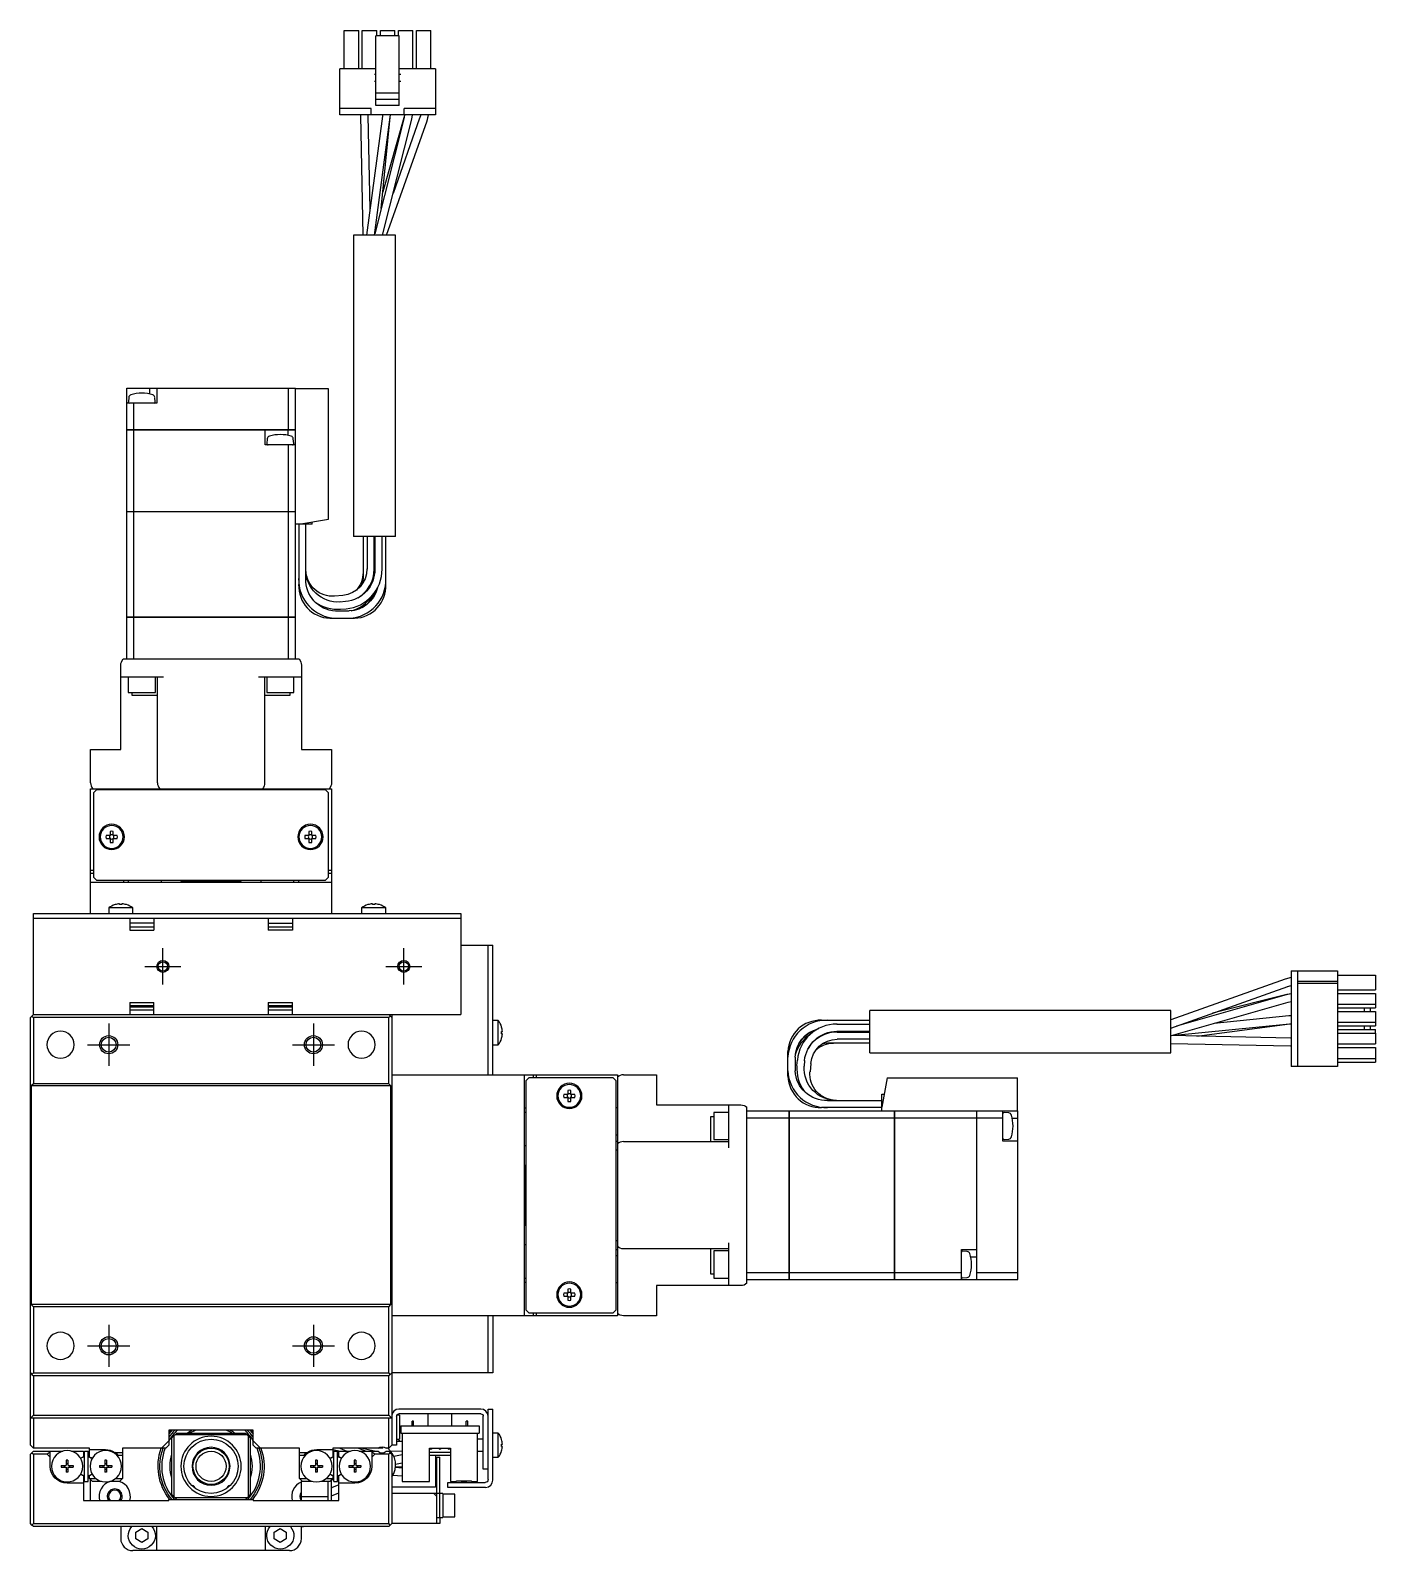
# Model space of a CAD drawing. Extents: x 0 to 1157, y -8 to 938.
# Drawn here: x 933.9 to 1157.3, y 346.3 to 598.7 of the extents above; entities that cross this region are included whole.
import ezdxf

# ---------------------------------------------------------------- set-up
doc = ezdxf.new("R2010")
doc.units = 0
doc.header["$LTSCALE"] = 0.5
doc.linetypes.add('CENTER', pattern=[50.8, 31.75, -6.35, 6.35, -6.35])
for name, color, linetype in [('MSM_CENTER', 1, 'CENTER'), ('MSM_CONTINUOUS', 7, 'CONTINUOUS'), ('MSM_NARROW', 5, 'CONTINUOUS')]:
    doc.layers.add(name, color=color, linetype=linetype)

msp = doc.modelspace()

# ---------------------------------------------------------------- linework, layer by layer
at = {"layer": 'MSM_CENTER'}
for p, q in [((955.92, 440.3), (955.92, 446.3)), ((995.92, 440.3), (995.92, 446.3)), ((952.92, 443.3), (958.92, 443.3)), ((992.92, 443.3), (998.92, 443.3)), ((946.92, 433.8), (946.92, 426.8)), ((980.92, 433.8), (980.92, 426.8)), ((943.42, 430.3), (950.42, 430.3)), ((977.42, 430.3), (984.42, 430.3)), ((946.92, 383.8), (946.92, 376.8)), ((980.92, 383.8), (980.92, 376.8)), ((943.42, 380.3), (950.42, 380.3)), ((977.42, 380.3), (984.42, 380.3))]:
    msp.add_line(p, q, dxfattribs=at)
at = {"layer": 'MSM_CONTINUOUS'}
for p, q in [((986.04, 592.35), (986.04, 598.7)), ((986.04, 598.7), (988.44, 598.7)), ((988.44, 592.35), (988.44, 598.7)), ((989.04, 592.35), (989.04, 598.7)), ((989.04, 598.7), (991.44, 598.7)), ((991.44, 597.81), (991.44, 598.7)), ((992.04, 598.7), (994.44, 598.7)), ((992.04, 597.81), (992.04, 598.7)), ((994.44, 597.81), (994.44, 598.7)), ((995.04, 597.81), (995.04, 598.7)), ((995.04, 598.7), (997.44, 598.7)), ((997.44, 592.35), (997.44, 598.7)), ((998.04, 598.7), (1000.44, 598.7)), ((998.04, 592.35), (998.04, 598.7)), ((1000.44, 592.35), (1000.44, 598.7)), ((991.31, 586.25), (991.31, 597.81)), ((995.17, 597.81), (991.31, 597.81)), ((995.17, 586.25), (995.17, 597.81)), ((985.32, 584.7), (985.32, 592.35)), ((991.31, 592.35), (985.32, 592.35)), ((991.31, 591.4), (991.06, 591.4)), ((1001.17, 592.35), (995.17, 592.35)), ((995.42, 591.4), (995.17, 591.4)), ((1001.17, 592.35), (1001.17, 584.7)), ((991.06, 590.25), (991.31, 590.25)), ((995.17, 588.27), (991.31, 588.27)), ((995.17, 590.25), (995.42, 590.25)), ((990.51, 585.72), (985.32, 585.72)), ((990.51, 584.7), (990.51, 585.72)), ((995.17, 587.25), (991.31, 587.25)), ((995.17, 586.25), (991.31, 586.25)), ((1001.17, 585.72), (995.97, 585.72)), ((995.97, 584.7), (995.97, 585.72)), ((1001.17, 584.7), (985.32, 584.7)), ((988.72, 584.7), (988.72, 584.6)), ((988.72, 584.7), (988.72, 584.53)), ((988.72, 584.6), (989.12, 564.7)), ((992.38, 584.46), (989.76, 564.7)), ((990.02, 584.55), (990.02, 584.7)), ((990.33, 569), (990.02, 584.55)), ((991.07, 564.7), (993.67, 584.29)), ((995.98, 584.26), (991.1, 564.92)), ((992.16, 569.12), (993.68, 584.3)), ((992.4, 584.7), (992.38, 584.46)), ((992.39, 564.7), (997.24, 583.94)), ((995.95, 584.21), (992.44, 571.89)), ((993.06, 564.7), (999.79, 583.67)), ((993.67, 584.29), (993.71, 584.7)), ((993.68, 584.3), (993.71, 584.7)), ((998.56, 584.11), (994.14, 571.63)), ((996.06, 584.7), (995.95, 584.21)), ((996.07, 584.7), (995.98, 584.26)), ((997.24, 583.94), (997.38, 584.7)), ((998.73, 584.7), (998.56, 584.1)), ((999.79, 583.67), (1000.05, 584.7)), ((999.79, 583.66), (1000.05, 584.7)), ((994.57, 564.7), (987.57, 564.7)), ((987.57, 564.7), (987.57, 514.7)), ((994.57, 514.7), (994.57, 564.7)), ((949.92, 532.41), (949.92, 539.3)), ((949.92, 539.3), (977.92, 539.3)), ((950.25, 537.78), (950.19, 537.01)), ((953.67, 539.3), (953.67, 538.36)), ((954.65, 537.01), (954.58, 537.78)), ((954.92, 539.3), (954.92, 536.8)), ((976.76, 532.41), (976.76, 539.3)), ((977.92, 501.3), (977.92, 539.3)), ((983.42, 539.2), (977.92, 539.2)), ((983.42, 517.57), (983.42, 539.2)), ((954.92, 536.8), (949.92, 536.8)), ((951.07, 532.41), (951.07, 536.8)), ((949.92, 532.41), (977.92, 532.41)), ((949.92, 518.8), (949.92, 532.4)), ((977.92, 532.4), (949.92, 532.4)), ((949.93, 532.4), (949.93, 532.41)), ((951.07, 518.8), (951.07, 532.4)), ((951.08, 532.4), (951.08, 532.41)), ((972.92, 529.9), (972.92, 532.4)), ((973.25, 530.89), (973.19, 530.12)), ((976.67, 532.4), (976.67, 531.47)), ((976.76, 532.4), (976.76, 532.41)), ((977.65, 530.12), (977.58, 530.89)), ((977.91, 532.4), (977.91, 532.41)), ((977.92, 529.9), (972.92, 529.9)), ((976.76, 518.8), (976.76, 529.9)), ((949.92, 518.8), (977.92, 518.8)), ((949.92, 501.3), (949.92, 518.79)), ((977.92, 518.79), (949.92, 518.79)), ((949.93, 518.8), (949.93, 518.79)), ((951.07, 501.3), (951.07, 518.79)), ((951.08, 518.8), (951.08, 518.79)), ((976.76, 518.8), (976.76, 518.79)), ((976.76, 501.3), (976.76, 518.79)), ((977.91, 518.8), (977.91, 518.79)), ((978.52, 516.7), (983.42, 517.57)), ((980.72, 516.7), (977.92, 516.7)), ((978.47, 516.7), (978.47, 506.7)), ((979.67, 507.7), (979.67, 516.7)), ((980.72, 516.7), (980.72, 517.09)), ((994.57, 514.7), (987.57, 514.7)), ((989.17, 514.7), (989.17, 507.7)), ((989.82, 514.7), (989.82, 509.28)), ((991.02, 509.28), (991.02, 514.7)), ((991.12, 514.7), (991.12, 509.26)), ((992.32, 509.26), (992.32, 514.7)), ((992.97, 506.7), (992.97, 514.7)), ((989.17, 507.7), (989.04, 506.79)), ((985.82, 504.9), (984.43, 504.78)), ((986.84, 502.3), (984.59, 502.3)), ((986.26, 503.87), (985.33, 503.8)), ((985.43, 502.61), (986.35, 502.68)), ((949.92, 501.3), (977.92, 501.3)), ((949.92, 494.3), (949.92, 501.29)), ((977.92, 501.29), (949.92, 501.29)), ((949.93, 501.3), (949.93, 501.29)), ((951.07, 494.3), (951.07, 501.29)), ((951.08, 501.3), (951.08, 501.29)), ((976.76, 501.3), (976.76, 501.29)), ((976.76, 494.3), (976.76, 501.29)), ((977.91, 501.3), (977.91, 501.29)), ((977.92, 494.3), (977.92, 501.29)), ((983.67, 501.1), (987.76, 501.1)), ((948.92, 479.3), (948.92, 493.3)), ((978.53, 494.3), (949.3, 494.3)), ((978.92, 493.3), (978.92, 479.3)), ((956.02, 491.3), (948.92, 491.3)), ((950.17, 491.3), (950.17, 488.8)), ((954.67, 488.8), (954.67, 491.3)), ((955.02, 473.8), (955.02, 491.3)), ((978.92, 491.3), (971.82, 491.3)), ((972.82, 491.3), (972.82, 473.8)), ((973.17, 491.3), (973.17, 488.8)), ((977.67, 488.8), (977.67, 491.3)), ((950.17, 488.8), (954.67, 488.8)), ((950.84, 488.3), (950.84, 488.8)), ((955.02, 488.3), (950.84, 488.3)), ((977, 488.3), (972.82, 488.3)), ((973.17, 488.8), (977.67, 488.8)), ((977, 488.8), (977, 488.3)), ((943.92, 473.8), (943.92, 479.3)), ((943.92, 479.3), (948.92, 479.3)), ((978.92, 479.3), (983.92, 479.3)), ((983.92, 479.3), (983.92, 473.8)), ((943.92, 452.1), (943.92, 472.8)), ((943.92, 472.8), (983.92, 472.8)), ((944.92, 472.6), (944.42, 472.1)), ((944.42, 472.1), (944.42, 458.1)), ((982.92, 472.6), (944.92, 472.6)), ((949.42, 472.8), (949.42, 472.6)), ((953.92, 472.8), (953.92, 472.6)), ((954.92, 472.6), (954.92, 472.8)), ((956.42, 472.8), (956.42, 472.6)), ((971.42, 472.6), (971.42, 472.8)), ((972.92, 472.6), (972.92, 472.8)), ((973.92, 472.6), (973.92, 472.8)), ((978.42, 472.6), (978.42, 472.8)), ((983.42, 472.1), (982.92, 472.6)), ((983.42, 458.1), (983.42, 472.1)), ((983.92, 472.8), (983.92, 452.1)), ((947.18, 465.04), (946.5, 465.04)), ((946.5, 464.56), (947.18, 464.56)), ((947.18, 465.72), (947.18, 465.04)), ((947.18, 464.56), (947.18, 463.88)), ((947.66, 465.04), (947.66, 465.72)), ((948.34, 465.04), (947.66, 465.04)), ((947.66, 463.88), (947.66, 464.56)), ((947.66, 464.56), (948.34, 464.56)), ((980.18, 465.04), (979.5, 465.04)), ((979.5, 464.56), (980.18, 464.56)), ((980.18, 465.72), (980.18, 465.04)), ((980.18, 464.56), (980.18, 463.88)), ((980.66, 465.04), (980.66, 465.72)), ((981.34, 465.04), (980.66, 465.04)), ((980.66, 463.88), (980.66, 464.56)), ((980.66, 464.56), (981.34, 464.56)), ((943.92, 459.3), (944.42, 459.3)), ((943.92, 458.8), (944.42, 458.8)), ((943.92, 457.3), (983.92, 457.3)), ((944.42, 458.1), (944.92, 457.6)), ((944.92, 457.6), (982.92, 457.6)), ((949.42, 457.3), (949.42, 457.6)), ((950.17, 457.6), (950.17, 457.3)), ((955.67, 457.3), (955.67, 457.6)), ((958.92, 457.6), (958.92, 457.5)), ((958.92, 457.5), (968.92, 457.5)), ((958.92, 457.5), (959.12, 457.3)), ((968.72, 457.3), (968.92, 457.5)), ((968.92, 457.5), (968.92, 457.6)), ((972.17, 457.6), (972.17, 457.3)), ((977.67, 457.3), (977.67, 457.6)), ((978.42, 457.6), (978.42, 457.3)), ((982.92, 457.6), (983.42, 458.1)), ((983.42, 459.3), (983.92, 459.3)), ((983.42, 458.8), (983.92, 458.8)), ((934.42, 452.1), (1005.42, 452.1)), ((934.42, 435.3), (934.42, 452.1)), ((950.92, 453), (946.92, 453)), ((946.92, 453), (946.92, 452.1)), ((947.99, 453.56), (947.97, 453.56)), ((948.72, 453.56), (948.72, 453.69)), ((949.12, 453.56), (948.72, 453.56)), ((949.12, 453.69), (949.12, 453.56)), ((949.87, 453.56), (949.85, 453.56)), ((950.92, 452.1), (950.92, 453)), ((992.92, 453), (988.92, 453)), ((988.92, 453), (988.92, 452.1)), ((989.99, 453.56), (989.97, 453.56)), ((990.72, 453.56), (990.72, 453.69)), ((991.12, 453.56), (990.72, 453.56)), ((991.12, 453.69), (991.12, 453.56)), ((991.87, 453.56), (991.85, 453.56)), ((992.92, 452.1), (992.92, 453)), ((1005.42, 452.1), (1005.42, 435.3)), ((934.42, 451.3), (1005.42, 451.3)), ((950.42, 451.3), (950.42, 449.3)), ((954.42, 450.5), (950.42, 450.5)), ((954.42, 449.8), (950.42, 449.8)), ((950.42, 449.3), (954.42, 449.3)), ((954.42, 451.3), (954.42, 449.3)), ((973.42, 451.3), (973.42, 449.3)), ((973.42, 450.5), (977.42, 450.5)), ((977.42, 449.8), (973.42, 449.8)), ((977.42, 449.3), (973.42, 449.3)), ((977.42, 451.3), (977.42, 449.3)), ((1005.42, 446.8), (1010.72, 446.8)), ((1009.92, 425.3), (1009.92, 446.8)), ((1010.72, 425.3), (1010.72, 446.8)), ((1143.32, 442.55), (1143.32, 426.7)), ((1143.32, 442.55), (1150.97, 442.55)), ((1144.34, 442.55), (1144.34, 426.7)), ((1150.97, 442.55), (1150.97, 426.7)), ((1150.97, 441.82), (1157.32, 441.82)), ((1157.32, 441.82), (1157.32, 439.42)), ((1142.28, 441.18), (1123.32, 434.44)), ((1123.32, 433.06), (1142.72, 439.95)), ((1143.32, 441.44), (1142.28, 441.18)), ((1142.71, 439.95), (1143.32, 440.12)), ((1142.72, 439.95), (1143.32, 440.12)), ((1150.97, 440.77), (1144.34, 440.77)), ((1150.97, 440.47), (1144.34, 440.47)), ((1150.97, 439.42), (1157.32, 439.42)), ((950.42, 437.3), (954.42, 437.3)), ((950.42, 437.3), (950.42, 435.3)), ((950.42, 436.8), (954.42, 436.8)), ((954.42, 435.3), (954.42, 437.3)), ((973.42, 437.3), (977.42, 437.3)), ((973.42, 437.3), (973.42, 435.3)), ((973.42, 436.8), (977.42, 436.8)), ((977.42, 435.3), (977.42, 437.3)), ((1123.4, 431.8), (1142.82, 437.34)), ((1142.47, 438.59), (1124.25, 433.4)), ((1142.55, 438.63), (1130.24, 435.52)), ((1143.32, 438.76), (1142.47, 438.59)), ((1143.32, 438.77), (1142.55, 438.63)), ((1142.82, 437.34), (1143.32, 437.45)), ((1150.97, 438.82), (1157.32, 438.82)), ((1150.97, 437.02), (1157.32, 437.02)), ((1157.32, 438.82), (1157.32, 437.02)), ((1157.32, 437.02), (1157.32, 436.42)), ((934.42, 435.3), (933.92, 434.8)), ((933.92, 363.8), (933.92, 434.8)), ((934.17, 435.05), (934.42, 434.8)), ((934.42, 435.3), (1005.42, 435.3)), ((934.42, 434.8), (934.42, 423.8)), ((993.42, 434.8), (934.42, 434.8)), ((950.42, 436.6), (954.42, 436.6)), ((950.42, 436.1), (951.36, 436.1)), ((951.36, 436.1), (953.47, 436.1)), ((953.47, 436.1), (954.42, 436.1)), ((973.42, 436.6), (977.42, 436.6)), ((973.42, 436.1), (974.36, 436.1)), ((974.36, 436.1), (976.47, 436.1)), ((976.47, 436.1), (977.42, 436.1)), ((993.92, 434.8), (993.42, 435.3)), ((993.42, 434.8), (993.67, 435.05)), ((993.42, 423.8), (993.42, 434.8)), ((993.92, 435.3), (993.92, 363.8)), ((1011.61, 434.3), (1010.72, 434.3)), ((1011.61, 430.3), (1011.61, 434.3)), ((1065.32, 434.35), (1073.32, 434.35)), ((1073.32, 428.95), (1073.32, 435.95)), ((1123.32, 435.95), (1073.32, 435.95)), ((1123.32, 428.95), (1123.32, 435.95)), ((1142.91, 435.07), (1130.5, 433.83)), ((1143.32, 435.1), (1142.91, 435.07)), ((1150.97, 436.42), (1157.32, 436.42)), ((1150.97, 435.82), (1157.32, 435.82)), ((1155.43, 436.42), (1155.43, 435.82)), ((1156.43, 436.42), (1156.43, 435.82)), ((1157.32, 435.82), (1157.32, 434.02)), ((1012.17, 433.23), (1012.17, 433.25)), ((1012.17, 432.5), (1012.3, 432.5)), ((1012.17, 432.1), (1012.17, 432.5)), ((1012.3, 432.1), (1012.17, 432.1)), ((1067.87, 433.7), (1073.32, 433.7)), ((1073.32, 432.5), (1067.87, 432.5)), ((1067.9, 432.4), (1073.32, 432.4)), ((1143.23, 431.41), (1123.32, 431.8)), ((1123.44, 431.81), (1143.04, 433.77)), ((1127.62, 431.72), (1143.07, 433.77)), ((1143.04, 433.77), (1143.32, 433.79)), ((1150.97, 434.02), (1157.32, 434.02)), ((1150.97, 433.42), (1157.32, 433.42)), ((1150.97, 432.82), (1157.32, 432.82)), ((1150.97, 432.22), (1157.32, 432.22)), ((1155.43, 433.42), (1155.43, 432.82)), ((1156.43, 433.42), (1156.43, 432.82)), ((1157.32, 434.02), (1157.32, 433.42)), ((1157.32, 432.22), (1157.32, 432.82)), ((1157.32, 432.22), (1157.32, 430.42)), ((1010.72, 430.3), (1011.61, 430.3)), ((1012.17, 431.35), (1012.17, 431.38)), ((1059.72, 425.06), (1059.72, 429.15)), ((1066.32, 430.55), (1065.4, 430.43)), ((1073.32, 430.55), (1066.32, 430.55)), ((1073.32, 431.2), (1067.9, 431.2)), ((1123.32, 430.5), (1143.21, 430.11)), ((1143.32, 431.4), (1143.17, 431.41)), ((1143.21, 430.11), (1143.32, 430.1)), ((1143.32, 431.4), (1143.23, 431.41)), ((1150.97, 430.42), (1157.32, 430.42)), ((1150.97, 429.82), (1157.32, 429.82)), ((1157.32, 429.82), (1157.32, 428.02)), ((1060.92, 428.23), (1060.92, 425.98)), ((1061.22, 426.82), (1061.29, 427.74)), ((1062.49, 427.65), (1062.41, 426.72)), ((1063.51, 427.2), (1063.39, 425.82)), ((1073.32, 428.95), (1123.32, 428.95)), ((1150.97, 426.7), (1143.32, 426.7)), ((1150.97, 428.02), (1157.32, 428.02)), ((1150.97, 427.42), (1157.32, 427.42)), ((1157.32, 428.02), (1157.32, 427.42)), ((993.92, 425.3), (1031.42, 425.3)), ((1015.92, 425.3), (1015.92, 385.3)), ((1016.72, 424.8), (1016.22, 424.3)), ((1016.22, 424.3), (1016.22, 386.3)), ((1030.72, 424.8), (1016.72, 424.8)), ((1017.42, 425.3), (1017.42, 424.8)), ((1017.92, 425.3), (1017.92, 424.8)), ((1031.22, 424.3), (1030.72, 424.8)), ((1031.22, 386.3), (1031.22, 424.3)), ((1031.42, 425.3), (1031.42, 385.3)), ((1032.42, 425.3), (1037.92, 425.3)), ((1037.92, 425.3), (1037.92, 420.3)), ((1076.18, 424.8), (1075.32, 419.9)), ((1076.18, 424.8), (1097.82, 424.8)), ((1097.82, 419.3), (1097.82, 424.8)), ((934.42, 423.8), (934.07, 423.45)), ((934.07, 423.45), (934.07, 387.15)), ((993.77, 423.45), (934.07, 423.45)), ((993.42, 423.8), (934.42, 423.8)), ((993.77, 423.45), (993.42, 423.8)), ((993.77, 387.15), (993.77, 423.45)), ((1023.18, 422.04), (1022.5, 422.04)), ((1022.5, 421.56), (1023.18, 421.56)), ((1023.18, 422.72), (1023.18, 422.04)), ((1023.18, 421.56), (1023.18, 420.88)), ((1023.66, 422.04), (1023.66, 422.72)), ((1024.34, 422.04), (1023.66, 422.04)), ((1023.66, 420.88), (1023.66, 421.56)), ((1023.66, 421.56), (1024.34, 421.56)), ((1075.32, 419.3), (1075.32, 422.1)), ((1075.32, 422.1), (1075.7, 422.1)), ((1015.92, 419.8), (1016.22, 419.8)), ((1016.22, 419.05), (1015.92, 419.05)), ((1031.42, 419.8), (1031.22, 419.8)), ((1037.92, 420.3), (1051.92, 420.3)), ((1047.42, 419.05), (1047.42, 414.55)), ((1049.92, 419.05), (1047.42, 419.05)), ((1049.92, 413.2), (1049.92, 420.3)), ((1052.92, 390.69), (1052.92, 419.92)), ((1052.92, 419.3), (1059.91, 419.3)), ((1059.91, 391.3), (1059.91, 419.3)), ((1059.92, 419.29), (1059.91, 419.29)), ((1059.92, 419.3), (1059.92, 391.3)), ((1059.92, 419.3), (1097.92, 419.3)), ((1075.32, 419.85), (1065.32, 419.85)), ((1066.32, 421.05), (1075.32, 421.05)), ((1077.41, 391.3), (1077.41, 419.3)), ((1077.42, 419.29), (1077.41, 419.29)), ((1077.42, 419.3), (1077.42, 391.3)), ((1091.02, 419.3), (1091.02, 391.3)), ((1091.02, 419.29), (1091.03, 419.29)), ((1091.03, 419.3), (1091.03, 391.3)), ((1095.42, 414.3), (1095.42, 419.3)), ((1096.39, 418.97), (1095.62, 419.04)), ((1097.92, 391.3), (1097.92, 419.3)), ((1046.92, 418.38), (1047.42, 418.38)), ((1046.92, 414.2), (1046.92, 418.38)), ((1052.92, 418.15), (1059.91, 418.15)), ((1059.92, 418.15), (1059.91, 418.15)), ((1059.92, 418.15), (1077.41, 418.15)), ((1077.42, 418.15), (1077.41, 418.15)), ((1077.42, 418.15), (1091.02, 418.15)), ((1091.02, 418.15), (1091.03, 418.15)), ((1091.03, 418.15), (1095.42, 418.15)), ((1097.92, 418.05), (1096.97, 418.05)), ((1031.42, 415.3), (1031.22, 415.3)), ((1031.22, 414.3), (1031.42, 414.3)), ((1032.42, 414.2), (1049.92, 414.2)), ((1047.42, 414.55), (1049.92, 414.55)), ((1097.92, 414.3), (1095.42, 414.3)), ((1095.62, 414.57), (1096.39, 414.64)), ((1015.92, 413.55), (1016.22, 413.55)), ((1031.42, 412.8), (1031.22, 412.8)), ((1016.12, 410.3), (1015.92, 410.1)), ((1016.12, 410.3), (1016.12, 400.3)), ((1016.22, 410.3), (1016.12, 410.3)), ((1015.92, 400.5), (1016.12, 400.3)), ((1016.12, 400.3), (1016.22, 400.3)), ((1016.22, 397.05), (1015.92, 397.05)), ((1031.22, 397.8), (1031.42, 397.8)), ((1031.22, 396.3), (1031.42, 396.3)), ((1049.92, 396.4), (1032.42, 396.4)), ((1046.92, 392.22), (1046.92, 396.4)), ((1049.92, 390.3), (1049.92, 397.4)), ((1088.52, 391.3), (1088.52, 396.3)), ((1088.52, 396.3), (1091.02, 396.3)), ((1031.22, 395.3), (1031.42, 395.3)), ((1047.42, 396.05), (1047.42, 391.55)), ((1049.92, 396.05), (1047.42, 396.05)), ((1089.5, 395.97), (1088.73, 396.04)), ((1091.02, 395.05), (1090.08, 395.05)), ((1015.92, 391.55), (1016.22, 391.55)), ((1047.42, 392.22), (1046.92, 392.22)), ((1047.42, 391.55), (1049.92, 391.55)), ((1052.92, 392.46), (1059.91, 392.46)), ((1052.92, 391.3), (1059.91, 391.3)), ((1059.92, 392.47), (1059.91, 392.47)), ((1059.92, 391.31), (1059.91, 391.31)), ((1059.92, 392.46), (1077.41, 392.46)), ((1059.92, 391.3), (1077.41, 391.3)), ((1077.42, 392.47), (1077.41, 392.47)), ((1077.42, 391.31), (1077.41, 391.31)), ((1077.42, 392.46), (1088.52, 392.46)), ((1077.42, 391.3), (1091.02, 391.3)), ((1088.73, 391.57), (1089.5, 391.64)), ((1091.02, 392.47), (1091.03, 392.47)), ((1091.02, 391.31), (1091.03, 391.31)), ((1091.03, 392.46), (1097.92, 392.46)), ((1091.03, 391.3), (1097.92, 391.3)), ((1016.22, 390.8), (1015.92, 390.8)), ((1023.18, 389.04), (1022.5, 389.04)), ((1023.18, 389.72), (1023.18, 389.04)), ((1023.66, 389.04), (1023.66, 389.72)), ((1024.34, 389.04), (1023.66, 389.04)), ((1031.22, 390.8), (1031.42, 390.8)), ((1051.92, 390.3), (1037.92, 390.3)), ((1037.92, 390.3), (1037.92, 385.3)), ((934.07, 387.15), (934.42, 386.8)), ((993.77, 387.15), (934.07, 387.15)), ((934.42, 386.8), (934.42, 375.8)), ((993.42, 386.8), (934.42, 386.8)), ((993.42, 386.8), (993.77, 387.15)), ((993.42, 375.8), (993.42, 386.8)), ((1016.22, 386.3), (1016.72, 385.8)), ((1022.5, 388.56), (1023.18, 388.56)), ((1023.18, 388.56), (1023.18, 387.88)), ((1023.66, 387.88), (1023.66, 388.56)), ((1023.66, 388.56), (1024.34, 388.56)), ((1030.72, 385.8), (1031.22, 386.3)), ((1031.42, 385.3), (993.92, 385.3)), ((1009.92, 375.8), (1009.92, 385.3)), ((1010.72, 385.3), (1010.72, 375.8)), ((1016.72, 385.8), (1030.72, 385.8)), ((1017.42, 385.8), (1017.42, 385.3)), ((1017.92, 385.8), (1017.92, 385.3)), ((1037.92, 385.3), (1032.42, 385.3)), ((933.92, 375.8), (934.17, 375.55)), ((934.42, 375.8), (934.17, 375.55)), ((934.17, 375.55), (934.42, 375.3)), ((934.42, 375.8), (993.42, 375.8)), ((934.42, 375.3), (934.42, 368.8)), ((993.42, 375.3), (934.42, 375.3)), ((993.67, 375.55), (993.42, 375.8)), ((993.42, 375.3), (993.67, 375.55)), ((993.42, 368.8), (993.42, 375.3)), ((993.67, 375.55), (993.92, 375.8)), ((1010.72, 375.8), (993.92, 375.8)), ((934.42, 368.8), (933.92, 368.3)), ((934.42, 368.8), (993.42, 368.8)), ((993.92, 368.3), (993.42, 368.8)), ((994.72, 368.6), (994.72, 363.8)), ((995.22, 368.8), (994.77, 368.8)), ((1008.72, 369.8), (995.12, 369.8)), ((1008.72, 369), (995.12, 369)), ((995.22, 368.8), (995.22, 364.8)), ((999.92, 369), (999.92, 367)), ((1003.92, 367), (1003.92, 369)), ((1009.12, 359.8), (1009.12, 368.6)), ((1009.92, 369.8), (1010.72, 369.8)), ((1009.92, 358.1), (1009.92, 369.8)), ((1010.72, 358), (1010.72, 369.8)), ((993.92, 368.3), (933.92, 368.3)), ((934.42, 368.3), (934.42, 363.3)), ((970.92, 366.3), (956.92, 366.3)), ((956.92, 366.3), (956.92, 363.8)), ((970.92, 363.8), (970.92, 366.3)), ((993.42, 363.3), (993.42, 368.3)), ((995.42, 367), (1008.42, 367)), ((995.42, 367), (995.42, 365.8)), ((997.29, 367), (997.29, 367.8)), ((997.54, 367.8), (997.29, 367.8)), ((997.54, 367), (997.54, 367.8)), ((1006.29, 367), (1006.29, 367.8)), ((1006.54, 367.8), (1006.29, 367.8)), ((1006.54, 367), (1006.54, 367.8)), ((1008.42, 367), (1008.42, 365.8)), ((934.42, 363.3), (933.92, 363.8)), ((955.71, 363.3), (956.92, 364.51)), ((956.92, 363.8), (956.42, 363.3)), ((957.42, 365), (958.22, 365.8)), ((957.42, 355.6), (957.42, 365)), ((957.72, 365.3), (957.72, 355.3)), ((969.92, 365.5), (957.92, 365.5)), ((958.22, 365.8), (969.62, 365.8)), ((969.62, 365.8), (970.12, 365.3)), ((970.12, 355.3), (970.12, 365.3)), ((970.12, 365.3), (970.42, 365)), ((970.42, 365), (970.42, 355.6)), ((970.92, 364.51), (972.12, 363.3)), ((971.42, 363.3), (970.92, 363.8)), ((992.42, 363.3), (992.42, 363.55)), ((993.92, 363.8), (993.42, 363.3)), ((994.72, 363.8), (993.92, 363.8)), ((994.72, 364.8), (995.22, 364.8)), ((995.67, 364.41), (994.72, 364.41)), ((995.17, 364.66), (995.17, 364.8)), ((995.42, 365.8), (1008.42, 365.8)), ((995.67, 365.8), (995.67, 357.8)), ((1008.17, 357.8), (1008.17, 365.8)), ((1009.12, 364.8), (1008.17, 364.8)), ((1011.61, 365.8), (1010.72, 365.8)), ((1011.61, 361.8), (1011.61, 365.8)), ((1012.17, 364.73), (1012.17, 364.75)), ((1012.17, 364), (1012.3, 364)), ((1012.17, 363.6), (1012.17, 364)), ((1012.3, 363.6), (1012.17, 363.6)), ((933.92, 362.3), (934.17, 362.55)), ((933.92, 350.8), (933.92, 362.3)), ((934.17, 362.55), (934.42, 362.8)), ((934.17, 362.55), (934.42, 362.3)), ((943.72, 363.3), (934.42, 363.3)), ((934.42, 362.8), (939.3, 362.8)), ((934.42, 362.3), (934.42, 350.8)), ((936.72, 362.3), (934.42, 362.3)), ((937.22, 362.66), (936.72, 362.3)), ((936.72, 362.3), (937.22, 361.8)), ((937.22, 360.3), (937.22, 362.8)), ((940.16, 361.3), (939.87, 361.3)), ((939.87, 361.3), (939.87, 360.51)), ((940.16, 361.3), (940.16, 360.51)), ((940.73, 362.8), (942.72, 362.8)), ((942.72, 361.85), (942.42, 361.68)), ((942.72, 362.8), (942.72, 361.85)), ((942.92, 362.8), (943.52, 362.8)), ((942.92, 357.8), (942.92, 362.8)), ((943.52, 357.8), (943.52, 362.8)), ((943.72, 361.85), (943.72, 363.3)), ((943.72, 363.08), (946.37, 363.08)), ((943.72, 361.85), (943.94, 361.73)), ((943.92, 361.73), (943.92, 361.74)), ((946.56, 361.3), (946.27, 361.3)), ((946.27, 361.3), (946.27, 360.51)), ((946.56, 361.3), (946.56, 360.51)), ((947.93, 362.6), (949.22, 362.6)), ((949.22, 362.1), (948.5, 362.1)), ((956.42, 363.3), (949.22, 363.3)), ((949.22, 363.3), (949.22, 358.3)), ((961.05, 361.61), (961.12, 361.68)), ((961.12, 361.75), (961.12, 361.68)), ((978.62, 363.3), (971.42, 363.3)), ((978.62, 358.3), (978.62, 363.3)), ((978.62, 362.6), (979.9, 362.6)), ((979.34, 362.1), (978.62, 362.1)), ((981.56, 361.3), (981.27, 361.3)), ((981.27, 361.3), (981.27, 360.51)), ((981.46, 363.08), (984.12, 363.08)), ((981.56, 361.3), (981.56, 360.51)), ((983.89, 361.73), (984.12, 361.85)), ((983.92, 361.73), (983.92, 361.74)), ((992.42, 363.3), (984.12, 363.3)), ((984.12, 363.3), (984.12, 361.85)), ((984.12, 363.09), (985.43, 362.8)), ((984.12, 361.98), (984.32, 361.96)), ((984.32, 362.8), (984.92, 362.8)), ((984.32, 357.8), (984.32, 362.8)), ((984.92, 357.8), (984.92, 362.8)), ((984.92, 361.91), (985.12, 361.89)), ((985.12, 361.85), (985.12, 362.8)), ((985.12, 362.8), (987.1, 362.8)), ((985.41, 361.68), (985.12, 361.85)), ((985.3, 363.3), (986.48, 362.8)), ((985.32, 361.73), (985.32, 361.74)), ((985.43, 361.67), (985.42, 361.67)), ((987.67, 361.3), (987.67, 360.51)), ((987.96, 361.3), (987.67, 361.3)), ((987.96, 361.3), (987.96, 360.51)), ((989.55, 362.8), (988.37, 363.3)), ((988.53, 362.8), (991.66, 362.8)), ((991.08, 362.8), (988.78, 363.3)), ((990.62, 362.8), (990.62, 360.3)), ((991.12, 362.3), (990.62, 362.66)), ((990.62, 361.8), (991.12, 362.3)), ((993.42, 362.3), (991.12, 362.3)), ((993.42, 363.3), (992.98, 363.3)), ((992.98, 362.8), (993.42, 362.8)), ((993.42, 362.8), (993.67, 362.55)), ((993.42, 362.3), (993.67, 362.55)), ((993.42, 350.8), (993.42, 362.3)), ((993.67, 362.55), (993.92, 362.3)), ((995.67, 362.82), (993.79, 362.76)), ((993.92, 362.3), (993.92, 350.8)), ((995.67, 362.2), (994.28, 361.95)), ((1000.17, 357.8), (1000.17, 363.3)), ((1000.17, 363.3), (1003.67, 363.3)), ((1003.67, 362.6), (1000.17, 362.6)), ((1003.67, 362.1), (1000.17, 362.1)), ((1001.17, 362.1), (1001.17, 356.84)), ((1001.42, 350.8), (1001.42, 361.8)), ((1001.42, 361.8), (1001.92, 361.8)), ((1001.92, 351.8), (1001.92, 361.8)), ((1003.67, 363.3), (1003.67, 357.8)), ((1008.17, 362.8), (1009.12, 362.8)), ((1010.72, 361.8), (1011.61, 361.8)), ((1012.17, 362.85), (1012.17, 362.88)), ((939.02, 360.45), (939.81, 360.45)), ((939.02, 360.45), (939.02, 360.16)), ((939.02, 360.16), (939.81, 360.16)), ((939.55, 360.45), (939.55, 360.16)), ((939.87, 360.77), (940.16, 360.77)), ((939.87, 360.1), (939.87, 359.3)), ((939.87, 359.83), (940.16, 359.83)), ((940.16, 359.3), (939.87, 359.3)), ((940.16, 360.1), (940.16, 359.3)), ((940.22, 360.45), (941.02, 360.45)), ((940.22, 360.16), (941.02, 360.16)), ((940.49, 360.16), (940.49, 360.45)), ((941.02, 360.45), (941.02, 360.16)), ((942.42, 358.93), (942.72, 358.75)), ((942.72, 358.75), (942.72, 354.6)), ((943.94, 358.88), (943.72, 358.75)), ((943.72, 358.3), (943.72, 358.75)), ((943.92, 358.87), (943.92, 358.88)), ((945.42, 360.45), (945.42, 360.16)), ((945.42, 360.45), (946.21, 360.45)), ((945.42, 360.16), (946.21, 360.16)), ((945.95, 360.45), (945.95, 360.16)), ((946.27, 360.77), (946.56, 360.77)), ((946.27, 360.1), (946.27, 359.3)), ((946.27, 359.83), (946.56, 359.83)), ((946.56, 359.3), (946.27, 359.3)), ((946.56, 360.1), (946.56, 359.3)), ((946.62, 360.45), (947.42, 360.45)), ((946.62, 360.16), (947.42, 360.16)), ((946.89, 360.16), (946.89, 360.45)), ((947.42, 360.45), (947.42, 360.16)), ((961.12, 358.93), (961.05, 358.99)), ((961.12, 358.93), (961.12, 358.86)), ((980.42, 360.45), (981.21, 360.45)), ((980.42, 360.45), (980.42, 360.16)), ((980.42, 360.16), (981.21, 360.16)), ((980.95, 360.45), (980.95, 360.16)), ((981.27, 360.77), (981.56, 360.77)), ((981.27, 360.1), (981.27, 359.3)), ((981.27, 359.83), (981.56, 359.83)), ((981.56, 359.3), (981.27, 359.3)), ((981.56, 360.1), (981.56, 359.3)), ((981.62, 360.45), (982.42, 360.45)), ((981.62, 360.16), (982.42, 360.16)), ((981.89, 360.16), (981.89, 360.45)), ((982.42, 360.45), (982.42, 360.16)), ((984.12, 358.75), (983.89, 358.88)), ((983.92, 358.87), (983.92, 358.88)), ((984.12, 358.75), (984.12, 358.3)), ((985.12, 358.75), (985.41, 358.93)), ((985.12, 354.6), (985.12, 358.75)), ((986.82, 360.45), (987.61, 360.45)), ((986.82, 360.45), (986.82, 360.16)), ((986.82, 360.16), (987.61, 360.16)), ((987.35, 360.45), (987.35, 360.16)), ((987.67, 360.77), (987.96, 360.77)), ((987.67, 360.1), (987.67, 359.3)), ((987.67, 359.83), (987.96, 359.83)), ((987.96, 359.3), (987.67, 359.3)), ((987.96, 360.1), (987.96, 359.3)), ((988.02, 360.45), (988.82, 360.45)), ((988.02, 360.16), (988.82, 360.16)), ((988.29, 360.16), (988.29, 360.45)), ((988.82, 360.45), (988.82, 360.16)), ((994.11, 358.84), (995.67, 358.7)), ((995.67, 360.01), (994.54, 360.11)), ((995.67, 360.18), (994.55, 360.21)), ((994.56, 360.68), (995.67, 360.88)), ((1009.92, 359.8), (1009.12, 359.8)), ((942.72, 357.5), (940.02, 357.5)), ((942.92, 357.8), (943.52, 357.8)), ((943.72, 358.3), (944.76, 358.3)), ((944.22, 357.8), (943.72, 358.3)), ((943.92, 354.6), (943.92, 358.1)), ((945.7, 357.8), (944.22, 357.8)), ((948.72, 357.8), (947.13, 357.8)), ((948.08, 358.3), (949.22, 358.3)), ((949.22, 358.3), (948.72, 357.8)), ((960.75, 357.1), (960.94, 357.1)), ((961.17, 356.88), (960.94, 357.1)), ((961.17, 356.88), (961, 356.88)), ((961.17, 356.74), (961.17, 356.88)), ((961.17, 356.74), (961.17, 356.74)), ((962.85, 357.34), (962.85, 357.34)), ((966.89, 357.1), (966.67, 356.88)), ((966.84, 356.88), (966.67, 356.88)), ((966.67, 356.88), (966.67, 356.74)), ((966.89, 357.1), (967.08, 357.1)), ((978.62, 358.3), (979.76, 358.3)), ((979.12, 357.8), (978.62, 358.3)), ((980.7, 357.8), (978.87, 357.8)), ((978.87, 357.8), (978.87, 354.6)), ((983.62, 357.8), (982.13, 357.8)), ((983.08, 358.3), (984.12, 358.3)), ((983.37, 354.6), (983.37, 357.8)), ((984.12, 358.3), (983.62, 357.8)), ((984.32, 358.12), (983.92, 357.99)), ((983.92, 354.6), (983.92, 358.1)), ((985.12, 357.23), (983.92, 356.72)), ((983.92, 356.73), (984.05, 356.77)), ((983.92, 355.41), (985.12, 355.92)), ((984.32, 357.8), (984.92, 357.8)), ((985.12, 358.38), (984.92, 358.31)), ((987.82, 357.5), (985.12, 357.5)), ((1001.17, 356.84), (993.92, 356.84)), ((995.67, 357.8), (1000.17, 357.8)), ((1003.22, 356.8), (1003.22, 357.6)), ((1003.22, 357.6), (1009.42, 357.6)), ((1009.52, 356.8), (1003.22, 356.8)), ((1003.67, 357.8), (1004.67, 357.8)), ((1004.67, 357.9), (1007.17, 357.9)), ((1004.67, 357.8), (1004.67, 357.9)), ((1005.47, 357.9), (1005.47, 357.8)), ((1005.47, 357.8), (1006.37, 357.8)), ((1005.84, 357.9), (1005.84, 357.8)), ((1005.99, 357.9), (1005.99, 357.8)), ((1006.37, 357.9), (1006.37, 357.8)), ((1007.17, 357.8), (1007.17, 357.9)), ((1007.17, 357.8), (1008.17, 357.8)), ((942.72, 354.6), (956.92, 354.6)), ((956.92, 354.6), (956.92, 354.8)), ((956.92, 354.8), (970.92, 354.8)), ((957.72, 355.3), (957.42, 355.6)), ((957.72, 355.3), (957.92, 355.1)), ((957.92, 355.1), (969.92, 355.1)), ((958.22, 354.8), (957.92, 355.1)), ((970.12, 355.3), (969.62, 354.8)), ((970.42, 355.6), (970.12, 355.3)), ((970.92, 354.8), (970.92, 354.6)), ((970.92, 354.6), (985.12, 354.6)), ((978.87, 355.3), (983.37, 355.3)), ((1002.42, 355.8), (993.92, 355.8)), ((1000.92, 355.8), (1001.42, 355.3)), ((1002.42, 355.8), (1002.42, 351.8)), ((1004.42, 355.7), (1002.42, 355.7)), ((1004.42, 351.9), (1004.42, 355.7)), ((1001.42, 351.8), (1002.42, 351.8)), ((1001.92, 351.8), (1001.92, 350.8)), ((1002.42, 351.9), (1004.42, 351.9)), ((934.17, 350.55), (933.92, 350.8)), ((934.42, 350.8), (934.17, 350.55)), ((934.42, 350.3), (934.17, 350.55)), ((934.42, 350.8), (993.42, 350.8)), ((993.42, 350.3), (934.42, 350.3)), ((948.92, 350.3), (948.92, 348.3)), ((951.42, 349.38), (952.42, 349.96)), ((951.42, 348.23), (951.42, 349.38)), ((952.42, 349.96), (953.42, 349.38)), ((953.42, 349.38), (953.42, 348.23)), ((954.92, 346.3), (954.92, 350.3)), ((972.92, 350.3), (972.92, 346.3)), ((974.42, 349.38), (975.42, 349.96)), ((974.42, 348.23), (974.42, 349.38)), ((975.42, 349.96), (976.42, 349.38)), ((976.42, 349.38), (976.42, 348.23)), ((979.62, 350.3), (978.92, 350.18)), ((978.92, 348.3), (978.92, 350.3)), ((993.67, 350.55), (993.42, 350.8)), ((993.67, 350.55), (993.42, 350.3)), ((993.92, 350.8), (993.67, 350.55)), ((1001.92, 350.8), (993.92, 350.8)), ((954.92, 346.3), (950.92, 346.3)), ((952.42, 347.65), (951.42, 348.23)), ((953.42, 348.23), (952.42, 347.65)), ((972.92, 346.3), (954.92, 346.3)), ((976.92, 346.3), (972.92, 346.3)), ((975.42, 347.65), (974.42, 348.23)), ((976.42, 348.23), (975.42, 347.65))]:
    msp.add_line(p, q, dxfattribs=at)
at = {"layer": 'MSM_CONTINUOUS', "extrusion": (0, 0, -1)}
for centre, radius in [((-947.42, 464.8), 2.1), ((-947.42, 464.8), 1.9), ((-980.42, 464.8), 2.1), ((-980.42, 464.8), 1.9), ((-938.92, 430.3), 2.25), ((-988.92, 430.3), 2.25), ((-1023.42, 421.8), 2.1), ((-1023.42, 421.8), 1.9), ((-1023.42, 388.8), 2.1), ((-1023.42, 388.8), 1.9), ((-938.92, 380.3), 2.25), ((-988.92, 380.3), 2.25), ((-963.92, 360.3), 5), ((-940.02, 360.3), 2.6), ((-946.42, 360.3), 2.6), ((-963.92, 360.3), 3.15), ((-981.42, 360.3), 2.6), ((-987.82, 360.3), 2.6)]:
    msp.add_circle(centre, radius, dxfattribs=at)
at = {"layer": 'MSM_CONTINUOUS'}
for centre, radius in [((955.92, 443.3), 0.783), ((995.92, 443.3), 0.783), ((946.92, 430.3), 1.23), ((980.92, 430.3), 1.23), ((946.92, 380.3), 1.23), ((980.92, 380.3), 1.23), ((963.92, 360.3), 4.5), ((963.92, 360.3), 3)]:
    msp.add_circle(centre, radius, dxfattribs=at)
for centre, radius, start, end in [((950.75, 537.74), 0.5, 107.6292, 175), ((952.42, 532.49), 6, 72.3708, 107.6292), ((954.08, 537.74), 0.5, 5, 72.3708), ((950.38, 536.99), 0.2, 175, 251.8051), ((954.45, 536.99), 0.2, 288.1949, 5), ((973.38, 530.1), 0.2, 175, 270), ((973.75, 530.85), 0.5, 107.6292, 175), ((975.42, 525.6), 6, 72.3708, 107.6292), ((977.08, 530.85), 0.5, 5, 72.3708), ((977.45, 530.1), 0.2, 270, 5), ((984.83, 507.47), 6.37, 177.872, 267.8279), ((985.77, 509.2), 6.55, 275.0912, 0.5346), ((986.6, 507.47), 6.37, 272.2327, 2.0674), ((985.41, 509.28), 5.6, 300.7513, 0.0336), ((983.87, 506.51), 5.41, 177.9067, 267.8727), ((985.57, 508.2), 6.1, 285.5919, 326.5263), ((987.56, 506.51), 5.41, 272.1863, 2.0343), ((986.11, 507.58), 5.53, 301.9172, 340.459), ((984.93, 508.95), 6.36, 234.1775, 274.4664), ((945.42, 473.8), 1.5, 180, 221.8103), ((956.52, 473.8), 1.5, 180, 221.8103), ((947.42, 464.8), 0.95, 165.3667, 194.6333), ((947.42, 464.8), 0.365, 138.8496, 221.1504), ((947.42, 464.8), 0.95, 75.3667, 104.6333), ((947.42, 464.8), 0.365, 48.8496, 131.1504), ((947.42, 464.8), 0.365, 228.8496, 311.1504), ((947.42, 464.8), 0.365, 318.8496, 41.1504), ((947.42, 464.8), 0.95, 345.3667, 14.6333), ((980.42, 464.8), 0.95, 165.3667, 194.6333), ((980.42, 464.8), 0.365, 138.8496, 221.1504), ((980.42, 464.8), 0.95, 75.3667, 104.6333), ((980.42, 464.8), 0.365, 48.8496, 131.1504), ((980.42, 464.8), 0.365, 228.8496, 311.1504), ((980.42, 464.8), 0.365, 318.8496, 41.1504), ((980.42, 464.8), 0.95, 345.3667, 14.6333), ((947.42, 464.8), 0.95, 255.3667, 284.6333), ((980.42, 464.8), 0.95, 255.3667, 284.6333), ((948.92, 450.5), 3.2, 107.27, 128.6822), ((948.92, 450.5), 3.19, 93.5904, 106.9053), ((948.92, 450.5), 3.19, 73.0947, 86.4096), ((948.92, 450.5), 3.2, 51.3178, 72.73), ((990.92, 450.5), 3.2, 107.27, 128.6822), ((990.92, 450.5), 3.19, 93.5904, 106.9053), ((990.92, 450.5), 3.19, 73.0947, 86.4096), ((990.92, 450.5), 3.2, 51.3178, 72.73), ((1009.12, 432.3), 3.2, 17.27, 38.6822), ((1065.12, 428.95), 5.41, 87.9657, 177.8137), ((1066.09, 427.98), 6.37, 87.9326, 177.7673), ((1009.12, 432.3), 3.19, 3.5904, 16.9053), ((1009.12, 432.3), 3.19, 343.0947, 356.4096), ((1066.82, 426.95), 6.1, 123.4737, 164.4081), ((1067.81, 427.16), 6.55, 89.4654, 174.9088), ((1066.19, 427.5), 5.53, 109.541, 148.0828), ((1067.89, 426.8), 5.6, 89.9664, 149.2487), ((1009.12, 432.3), 3.2, 321.3178, 342.73), ((1067.56, 426.32), 6.36, 175.5336, 215.8225), ((1032.42, 423.8), 1.5, 90, 131.8103), ((1066.08, 426.22), 6.37, 182.1721, 272.128), ((1065.12, 425.26), 5.41, 182.1273, 272.0933), ((1023.42, 421.8), 0.95, 165.3667, 194.6333), ((1023.42, 421.8), 0.365, 138.8496, 221.1504), ((1023.42, 421.8), 0.95, 75.3667, 104.6333), ((1023.42, 421.8), 0.365, 48.8496, 131.1504), ((1023.42, 421.8), 0.365, 228.8496, 311.1504), ((1023.42, 421.8), 0.365, 318.8496, 41.1504), ((1023.42, 421.8), 0.95, 345.3667, 14.6333), ((1023.42, 421.8), 0.95, 255.3667, 284.6333), ((1095.61, 418.84), 0.2, 85, 161.8051), ((1096.35, 418.47), 0.5, 17.6292, 85), ((1091.11, 416.8), 6, 342.3708, 17.6292), ((1032.42, 412.7), 1.5, 90, 131.8103), ((1095.61, 414.77), 0.2, 198.1949, 275), ((1096.35, 415.14), 0.5, 275, 342.3708), ((1088.72, 395.84), 0.2, 85, 180), ((1089.46, 395.47), 0.5, 17.6292, 85), ((1084.22, 393.8), 6, 342.3708, 17.6292), ((1088.72, 391.77), 0.2, 180, 275), ((1089.46, 392.14), 0.5, 275, 342.3708), ((1023.42, 388.8), 0.95, 165.3667, 194.6333), ((1023.42, 388.8), 0.365, 138.8496, 221.1504), ((1023.42, 388.8), 0.95, 75.3667, 104.6333), ((1023.42, 388.8), 0.365, 48.8496, 131.1504), ((1023.42, 388.8), 0.365, 318.8496, 41.1504), ((1023.42, 388.8), 0.95, 345.3667, 14.6333), ((1023.42, 388.8), 0.365, 228.8496, 311.1504), ((1023.42, 388.8), 0.95, 255.3667, 284.6333), ((995.12, 368.6), 1.2, 90, 180), ((1008.72, 368.6), 1.2, 0, 90), ((963.92, 360.3), 8.2, 132.9703, 148.6119), ((963.92, 360.3), 8.5, 135.0991, 145.4397), ((963.92, 360.3), 6.5, 112.6199, 122.2042), ((963.92, 360.3), 6.5, 57.7958, 67.3801), ((963.92, 360.3), 8.2, 31.3881, 47.0297), ((963.92, 360.3), 8.5, 34.5603, 44.9009), ((1009.12, 363.8), 3.2, 17.27, 38.6822), ((1009.12, 363.8), 3.19, 3.5904, 16.9053), ((1009.12, 363.8), 3.19, 343.0947, 356.4096), ((943.22, 360.3), 1.59, 100.893, 126.1972), ((943.33, 360.19), 1.75, 121.3783, 127.006), ((943.22, 360.3), 1.59, 53.8027, 79.1069), ((946.37, 360.28), 2.8, 40.6764, 56.1354), ((963.92, 360.3), 8.2, 158.5399, 222.1236), ((963.92, 360.3), 8.2, 317.8764, 21.4601), ((981.46, 360.28), 2.8, 123.8646, 139.3236), ((984.62, 360.3), 1.59, 100.893, 126.1972), ((984.62, 360.3), 1.59, 53.8027, 79.1069), ((984.5, 360.19), 1.75, 52.994, 58.6217), ((992.32, 363.55), 1, 228.5904, 311.4096), ((991.07, 360.57), 3.5, 324.5168, 51.3312), ((1000.42, 363.4), 0.25, 203.5782, 336.4218), ((1001.92, 363.4), 0.25, 203.5782, 336.4218), ((1003.42, 363.4), 0.25, 203.5782, 336.4218), ((1009.12, 363.8), 3.2, 321.3178, 342.73), ((943.33, 360.42), 1.75, 232.994, 238.6217), ((943.22, 360.3), 1.59, 233.8028, 259.107), ((943.22, 360.3), 1.59, 280.8931, 306.1973), ((984.62, 360.3), 1.59, 233.8028, 259.107), ((984.62, 360.3), 1.59, 280.8931, 306.1973), ((984.5, 360.42), 1.75, 301.3783, 307.006), ((947.92, 355.3), 2.6, 105.9424, 195.6185), ((947.92, 355.3), 1.03, 316.9272, 223.0728), ((947.92, 355.3), 2.6, 344.3815, 74.0576), ((979.92, 355.3), 2.6, 113.8188, 195.6185), ((1009.52, 358), 1.2, 270, 0), ((950.92, 348.3), 2, 180, 270), ((976.92, 348.3), 2, 270, 0)]:
    msp.add_arc(centre, radius, start, end, dxfattribs=at)
at = {"layer": 'MSM_CONTINUOUS', "extrusion": (0, 0, -1)}
for centre, radius, start, end in [((-984.85, 507.48), 5.19, 272.8524, 2.4462), ((-984.99, 509.11), 5.32, 266.2861, 0.7806), ((-984.06, 509.15), 4.39, 265.0758, 357.8151), ((-985.42, 509.28), 4.39, 179.8996, 264.8574), ((-985.77, 509.2), 5.35, 179.358, 264.7678), ((-984.71, 508.7), 4.45, 179.9288, 221.1804), ((-986.69, 507.31), 5, 193.5708, 268.2339), ((-950.42, 493.3), 1.5, 0, 41.8103), ((-977.42, 493.3), 1.5, 138.1897, 180), ((-971.32, 473.8), 1.5, 180, 221.8103), ((-982.42, 473.8), 1.5, 180, 221.8103), ((-1065.92, 428.08), 5, 1.7661, 76.4292), ((-1067.81, 427.16), 5.35, 5.2322, 90.642), ((-1067.89, 426.81), 4.39, 5.1426, 90.1004), ((-1067.31, 426.1), 4.45, 48.8196, 90.0712), ((-1067.73, 426.38), 5.32, 269.2194, 3.7139), ((-1066.1, 426.23), 5.19, 267.5538, 357.1476), ((-1067.76, 425.44), 4.39, 272.1849, 4.9242), ((-1051.92, 418.8), 1.5, 90, 131.8103), ((-1032.42, 397.9), 1.5, 270, 311.8103), ((-1051.92, 391.8), 1.5, 228.1897, 270), ((-1032.42, 386.8), 1.5, 270, 311.8103), ((-995.12, 368.6), 0.4, 0, 90), ((-1008.72, 368.6), 0.4, 90, 180), ((-963.92, 360.3), 9, 38.9424, 41.8103), ((-963.92, 360.3), 8.8, 37.3018, 42.9859), ((-963.92, 360.3), 6.8, 53.9811, 61.9275), ((-963.92, 360.3), 6.8, 118.0725, 126.0189), ((-963.92, 360.3), 8.8, 137.0141, 142.6982), ((-963.92, 360.3), 9, 138.1897, 141.0576), ((-992.32, 362.55), 1, 48.5904, 131.4096), ((-995.42, 364.66), 0.25, 270, 0), ((-943.1, 360.19), 1.75, 118.6217, 127.006), ((-946.37, 360.28), 2.8, 90, 123.8646), ((-963.92, 360.3), 8.8, 321.3178, 19.9323), ((-963.92, 360.3), 8.5, 319.6798, 20.6673), ((-963.92, 360.3), 6.8, 342.9174, 17.0826), ((-963.92, 360.3), 8.5, 159.3327, 220.3202), ((-963.92, 360.3), 6.8, 162.9174, 197.0826), ((-963.92, 360.3), 8.8, 160.0677, 218.6822), ((-981.46, 360.28), 2.8, 56.1354, 90), ((-984.73, 360.19), 1.75, 52.994, 61.3783), ((-940.02, 360.3), 2.8, 270, 0), ((-939.81, 360.51), 0.06, 180, 270), ((-939.81, 360.1), 0.06, 90, 180), ((-940.22, 360.51), 0.06, 270, 0), ((-940.22, 360.1), 0.06, 0, 90), ((-943.1, 360.42), 1.75, 232.994, 241.3783), ((-946.21, 360.51), 0.06, 180, 270), ((-946.21, 360.1), 0.06, 90, 180), ((-946.62, 360.51), 0.06, 270, 0), ((-946.62, 360.1), 0.06, 0, 90), ((-981.21, 360.51), 0.06, 180, 270), ((-981.21, 360.1), 0.06, 90, 180), ((-981.62, 360.51), 0.06, 270, 0), ((-981.62, 360.1), 0.06, 0, 90), ((-984.73, 360.42), 1.75, 298.6217, 307.006), ((-987.61, 360.51), 0.06, 180, 270), ((-987.61, 360.1), 0.06, 90, 180), ((-987.82, 360.3), 2.8, 180, 270), ((-988.02, 360.51), 0.06, 270, 0), ((-988.02, 360.1), 0.06, 0, 90), ((-1009.42, 358.1), 0.5, 180, 270), ((-952.42, 348.8), 2.25, 138.1897, 41.8103), ((-975.42, 348.8), 2.25, 138.1897, 41.8103)]:
    msp.add_arc(centre, radius, start, end, dxfattribs=at)
at = {"layer": 'MSM_NARROW'}
msp.add_line((961.17, 356.74), (961.17, 356.74), dxfattribs=at)
for centre, radius in [((955.92, 443.3), 1), ((995.92, 443.3), 1), ((946.92, 430.3), 1.5), ((980.92, 430.3), 1.5), ((946.92, 380.3), 1.5), ((980.92, 380.3), 1.5), ((963.92, 360.3), 2.5)]:
    msp.add_circle(centre, radius, dxfattribs=at)
for centre, start, end in [((947.92, 355.3), 325.9442, 214.0558), ((979.92, 355.3), 147.1401, 212.8599)]:
    msp.add_arc(centre, 1.25, start, end, dxfattribs=at)

doc.saveas('drawing.dxf')
